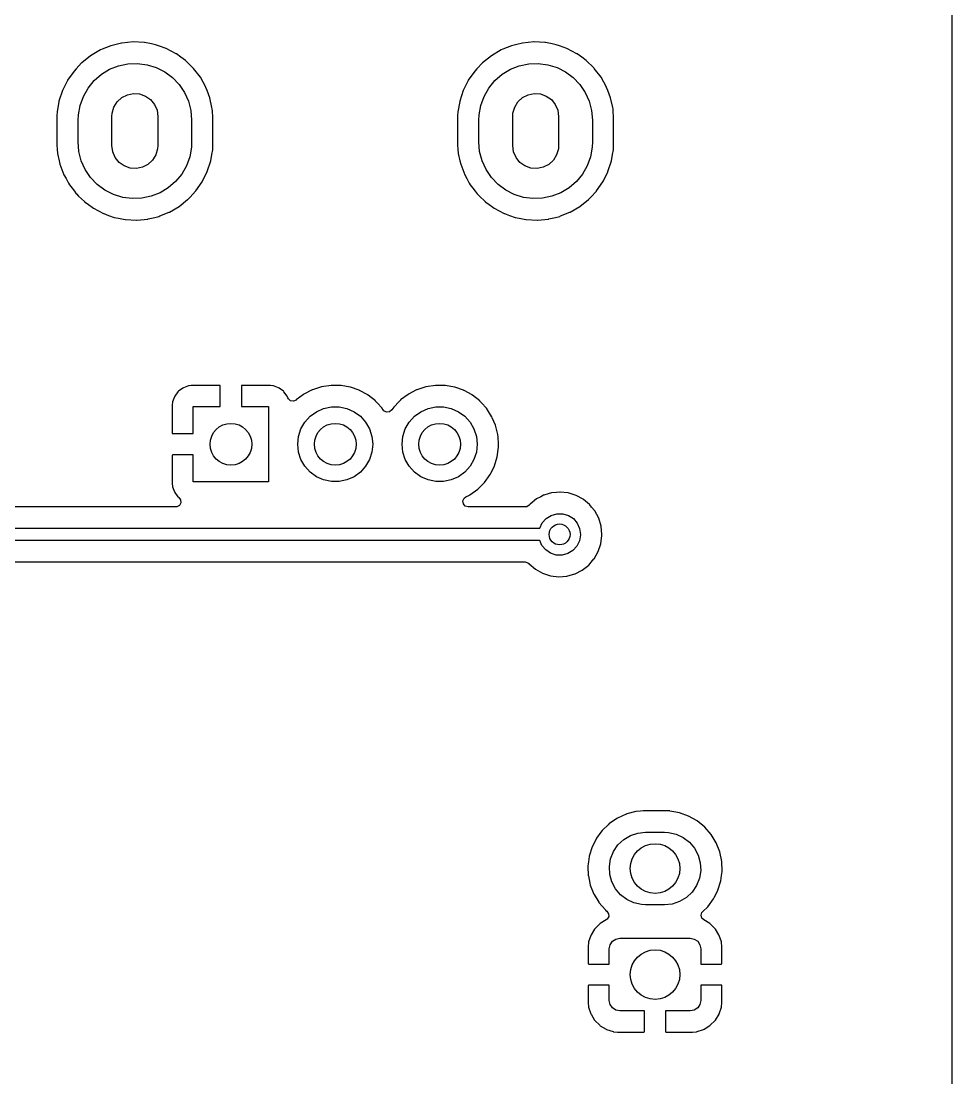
# Model space of a CAD drawing. Extents: x 41 to 172, y -227 to -42.
# Drawn here: x 149.28 to 171.58, y -148.52 to -123.22 of the extents above; entities that cross this region are included whole.
import ezdxf

# ---------------------------------------------------------------- set-up
doc = ezdxf.new("R2010")
doc.units = 0
doc.layers.add('BLACK', color=7, linetype='CONTINUOUS')

msp = doc.modelspace()

# ---------------------------------------------------------------- linework, layer by layer
at = {"layer": 'BLACK', "linetype": 'CONTINUOUS'}
for p, q in [((171.576, -42.5445), (171.576, -160.27)), ((151.962, -123.717), (151.693, -123.743)), ((151.967, -123.717), (151.962, -123.717)), ((152.229, -123.73), (151.967, -123.717)), ((151.967, -123.717), (151.967, -123.717)), ((152.233, -123.73), (152.229, -123.73)), ((152.229, -123.73), (152.229, -123.73)), ((152.238, -123.731), (152.233, -123.73)), ((152.401, -123.764), (152.238, -123.731)), ((152.238, -123.731), (152.238, -123.731)), ((161.562, -123.717), (161.293, -123.743)), ((161.567, -123.717), (161.562, -123.717)), ((161.829, -123.73), (161.567, -123.717)), ((161.567, -123.717), (161.567, -123.717)), ((161.833, -123.73), (161.829, -123.73)), ((161.829, -123.73), (161.829, -123.73)), ((161.838, -123.731), (161.833, -123.73)), ((162.001, -123.764), (161.838, -123.731)), ((161.838, -123.731), (161.838, -123.731)), ((151.178, -123.909), (150.944, -124.046)), ((151.218, -123.893), (151.178, -123.909)), ((151.425, -123.809), (151.218, -123.893)), ((151.429, -123.807), (151.425, -123.809)), ((151.425, -123.809), (151.425, -123.809)), ((151.558, -123.776), (151.429, -123.807)), ((151.688, -123.744), (151.558, -123.776)), ((151.693, -123.743), (151.688, -123.744)), ((151.688, -123.744), (151.688, -123.744)), ((152.499, -123.783), (152.401, -123.764)), ((152.573, -123.809), (152.499, -123.783)), ((152.751, -123.872), (152.573, -123.809)), ((152.755, -123.873), (152.751, -123.872)), ((152.751, -123.872), (152.751, -123.872)), ((152.995, -123.999), (152.755, -123.873)), ((160.778, -123.909), (160.544, -124.046)), ((160.818, -123.893), (160.778, -123.909)), ((161.025, -123.809), (160.818, -123.893)), ((161.029, -123.807), (161.025, -123.809)), ((161.025, -123.809), (161.025, -123.809)), ((161.158, -123.776), (161.029, -123.807)), ((161.288, -123.744), (161.158, -123.776)), ((161.293, -123.743), (161.288, -123.744)), ((161.288, -123.744), (161.288, -123.744)), ((162.099, -123.783), (162.001, -123.764)), ((162.173, -123.809), (162.099, -123.783)), ((162.351, -123.872), (162.173, -123.809)), ((162.355, -123.873), (162.351, -123.872)), ((162.351, -123.872), (162.351, -123.872)), ((162.595, -123.999), (162.355, -123.873)), ((150.729, -124.219), (150.596, -124.361)), ((150.732, -124.215), (150.729, -124.219)), ((150.944, -124.046), (150.732, -124.215)), ((151.614, -124.287), (151.839, -124.24)), ((151.839, -124.24), (152.069, -124.232)), ((152.069, -124.232), (152.297, -124.262)), ((152.999, -124.002), (152.995, -123.999)), ((153.109, -124.083), (152.999, -124.002)), ((153.214, -124.159), (153.109, -124.083)), ((153.218, -124.162), (153.214, -124.159)), ((153.396, -124.337), (153.218, -124.162)), ((160.329, -124.219), (160.196, -124.361)), ((160.332, -124.215), (160.329, -124.219)), ((160.544, -124.046), (160.332, -124.215)), ((161.214, -124.287), (161.439, -124.24)), ((161.439, -124.24), (161.669, -124.232)), ((161.669, -124.232), (161.897, -124.262)), ((162.599, -124.002), (162.595, -123.999)), ((162.709, -124.083), (162.599, -124.002)), ((162.814, -124.159), (162.709, -124.083)), ((162.818, -124.162), (162.814, -124.159)), ((162.996, -124.337), (162.818, -124.162)), ((150.547, -124.414), (150.392, -124.636)), ((150.596, -124.361), (150.547, -124.414)), ((151.03, -124.642), (151.204, -124.491)), ((151.204, -124.491), (151.4, -124.372)), ((151.4, -124.372), (151.614, -124.287)), ((152.297, -124.262), (152.517, -124.33)), ((152.517, -124.33), (152.722, -124.434)), ((152.722, -124.434), (152.906, -124.571)), ((153.408, -124.349), (153.396, -124.337)), ((153.573, -124.564), (153.408, -124.349)), ((160.147, -124.414), (159.992, -124.636)), ((160.196, -124.361), (160.147, -124.414)), ((160.63, -124.642), (160.804, -124.491)), ((160.804, -124.491), (161, -124.372)), ((161, -124.372), (161.214, -124.287)), ((161.897, -124.262), (162.117, -124.33)), ((162.117, -124.33), (162.322, -124.434)), ((162.322, -124.434), (162.506, -124.571)), ((163.008, -124.349), (162.996, -124.337)), ((163.173, -124.564), (163.008, -124.349)), ((150.39, -124.64), (150.279, -124.864)), ((150.392, -124.636), (150.39, -124.64)), ((150.39, -124.64), (150.39, -124.64)), ((150.884, -124.82), (151.03, -124.642)), ((152.906, -124.571), (153.065, -124.738)), ((153.065, -124.738), (153.193, -124.929)), ((153.704, -124.801), (153.573, -124.564)), ((159.99, -124.64), (159.879, -124.864)), ((159.992, -124.636), (159.99, -124.64)), ((159.99, -124.64), (159.99, -124.64)), ((160.484, -124.82), (160.63, -124.642)), ((162.506, -124.571), (162.665, -124.738)), ((162.665, -124.738), (162.793, -124.929)), ((163.304, -124.801), (163.173, -124.564)), ((150.272, -124.879), (150.187, -125.137)), ((150.279, -124.864), (150.272, -124.879)), ((150.77, -125.02), (150.884, -124.82)), ((151.691, -125.048), (151.824, -124.981)), ((151.824, -124.981), (151.97, -124.951)), ((151.97, -124.951), (152.119, -124.962)), ((152.119, -124.962), (152.26, -125.013)), ((153.193, -124.929), (153.288, -125.138)), ((153.706, -124.805), (153.704, -124.801)), ((153.736, -124.883), (153.706, -124.805)), ((153.706, -124.805), (153.706, -124.805)), ((153.8, -125.055), (153.736, -124.883)), ((159.872, -124.879), (159.787, -125.137)), ((159.879, -124.864), (159.872, -124.879)), ((160.37, -125.02), (160.484, -124.82)), ((161.291, -125.048), (161.424, -124.981)), ((161.424, -124.981), (161.57, -124.951)), ((161.57, -124.951), (161.719, -124.962)), ((161.719, -124.962), (161.86, -125.013)), ((162.793, -124.929), (162.888, -125.138)), ((163.306, -124.805), (163.304, -124.801)), ((163.336, -124.883), (163.306, -124.805)), ((163.306, -124.805), (163.306, -124.805)), ((163.4, -125.055), (163.336, -124.883)), ((150.186, -125.141), (150.143, -125.389)), ((150.187, -125.137), (150.186, -125.141)), ((150.186, -125.141), (150.186, -125.141)), ((150.651, -125.462), (150.692, -125.236)), ((150.692, -125.236), (150.77, -125.02)), ((151.503, -125.276), (151.581, -125.149)), ((151.581, -125.149), (151.691, -125.048)), ((152.26, -125.013), (152.382, -125.099)), ((152.382, -125.099), (152.475, -125.215)), ((152.475, -125.215), (152.535, -125.352)), ((153.288, -125.138), (153.346, -125.361)), ((153.801, -125.059), (153.8, -125.055)), ((153.852, -125.288), (153.801, -125.059)), ((153.801, -125.059), (153.801, -125.059)), ((159.786, -125.141), (159.743, -125.389)), ((159.787, -125.137), (159.786, -125.141)), ((159.786, -125.141), (159.786, -125.141)), ((160.251, -125.462), (160.292, -125.236)), ((160.292, -125.236), (160.37, -125.02)), ((161.103, -125.276), (161.181, -125.149)), ((161.181, -125.149), (161.291, -125.048)), ((161.86, -125.013), (161.982, -125.099)), ((161.982, -125.099), (162.075, -125.215)), ((162.075, -125.215), (162.135, -125.352)), ((162.888, -125.138), (162.946, -125.361)), ((163.401, -125.059), (163.4, -125.055)), ((163.452, -125.288), (163.401, -125.059)), ((163.401, -125.059), (163.401, -125.059)), ((150.137, -125.474), (150.136, -125.49)), ((150.136, -125.49), (150.136, -126.179)), ((150.141, -125.408), (150.137, -125.474)), ((150.143, -125.389), (150.141, -125.404)), ((150.141, -125.404), (150.141, -125.408)), ((150.645, -125.59), (150.651, -125.462)), ((151.455, -125.5), (151.461, -125.42)), ((151.455, -126.2), (151.455, -125.5)), ((151.461, -125.42), (151.503, -125.276)), ((152.535, -125.352), (152.555, -125.5)), ((152.555, -125.5), (152.555, -126.2)), ((153.346, -125.361), (153.365, -125.59)), ((153.859, -125.32), (153.852, -125.288)), ((153.863, -125.372), (153.859, -125.32)), ((153.873, -125.517), (153.863, -125.372)), ((159.741, -125.408), (159.737, -125.474)), ((159.737, -125.474), (159.737, -125.49)), ((159.737, -125.49), (159.737, -126.179)), ((159.743, -125.389), (159.741, -125.404)), ((159.741, -125.404), (159.741, -125.408)), ((160.245, -125.59), (160.251, -125.462)), ((161.055, -125.5), (161.061, -125.42)), ((161.055, -126.2), (161.055, -125.5)), ((161.061, -125.42), (161.103, -125.276)), ((162.135, -125.352), (162.155, -125.5)), ((162.155, -125.5), (162.155, -126.2)), ((162.946, -125.361), (162.965, -125.59)), ((163.459, -125.32), (163.452, -125.288)), ((163.463, -125.372), (163.459, -125.32)), ((163.473, -125.517), (163.463, -125.372)), ((150.645, -126.11), (150.645, -125.59)), ((153.365, -125.59), (153.365, -126.11)), ((153.874, -125.521), (153.873, -125.517)), ((153.874, -126.21), (153.874, -125.521)), ((160.245, -126.11), (160.245, -125.59)), ((162.965, -125.59), (162.965, -126.11)), ((163.474, -125.521), (163.473, -125.517)), ((163.474, -126.21), (163.474, -125.521)), ((150.136, -126.179), (150.137, -126.181)), ((150.137, -126.181), (150.137, -126.181)), ((150.137, -126.181), (150.145, -126.292)), ((150.664, -126.339), (150.645, -126.11)), ((151.475, -126.348), (151.455, -126.2)), ((152.555, -126.2), (152.549, -126.28)), ((153.359, -126.238), (153.318, -126.464)), ((153.365, -126.11), (153.359, -126.238)), ((153.869, -126.296), (153.874, -126.21)), ((159.737, -126.179), (159.737, -126.181)), ((159.737, -126.181), (159.745, -126.292)), ((159.737, -126.181), (159.737, -126.181)), ((160.264, -126.339), (160.245, -126.11)), ((161.075, -126.348), (161.055, -126.2)), ((162.155, -126.2), (162.149, -126.28)), ((162.959, -126.238), (162.918, -126.464)), ((162.965, -126.11), (162.959, -126.238)), ((163.469, -126.296), (163.474, -126.21)), ((150.145, -126.292), (150.151, -126.38)), ((150.151, -126.38), (150.152, -126.385)), ((150.152, -126.385), (150.152, -126.385)), ((150.152, -126.385), (150.192, -126.567)), ((150.722, -126.562), (150.664, -126.339)), ((151.535, -126.485), (151.475, -126.348)), ((151.628, -126.601), (151.535, -126.485)), ((152.507, -126.424), (152.429, -126.551)), ((152.549, -126.28), (152.507, -126.424)), ((153.318, -126.464), (153.24, -126.68)), ((153.823, -126.563), (153.85, -126.409)), ((153.85, -126.409), (153.869, -126.3)), ((153.869, -126.3), (153.869, -126.296)), ((153.869, -126.3), (153.869, -126.3)), ((159.745, -126.292), (159.751, -126.38)), ((159.751, -126.38), (159.752, -126.385)), ((159.752, -126.385), (159.752, -126.385)), ((159.752, -126.385), (159.792, -126.567)), ((160.322, -126.562), (160.264, -126.339)), ((161.135, -126.485), (161.075, -126.348)), ((161.228, -126.601), (161.135, -126.485)), ((162.107, -126.424), (162.029, -126.551)), ((162.149, -126.28), (162.107, -126.424)), ((162.918, -126.464), (162.84, -126.68)), ((163.423, -126.563), (163.45, -126.409)), ((163.45, -126.409), (163.469, -126.3)), ((163.469, -126.3), (163.469, -126.296)), ((163.469, -126.3), (163.469, -126.3)), ((150.192, -126.567), (150.21, -126.645)), ((150.21, -126.645), (150.306, -126.899)), ((150.817, -126.771), (150.722, -126.562)), ((150.945, -126.962), (150.817, -126.771)), ((151.75, -126.687), (151.628, -126.601)), ((151.891, -126.738), (151.75, -126.687)), ((152.04, -126.749), (151.891, -126.738)), ((152.186, -126.719), (152.04, -126.749)), ((152.319, -126.652), (152.186, -126.719)), ((152.429, -126.551), (152.319, -126.652)), ((153.24, -126.68), (153.126, -126.88)), ((153.738, -126.821), (153.823, -126.563)), ((159.792, -126.567), (159.81, -126.645)), ((159.81, -126.645), (159.906, -126.899)), ((160.417, -126.771), (160.322, -126.562)), ((160.545, -126.962), (160.417, -126.771)), ((161.35, -126.687), (161.228, -126.601)), ((161.491, -126.738), (161.35, -126.687)), ((161.64, -126.749), (161.491, -126.738)), ((161.786, -126.719), (161.64, -126.749)), ((161.919, -126.652), (161.786, -126.719)), ((162.029, -126.551), (161.919, -126.652)), ((162.84, -126.68), (162.726, -126.88)), ((163.338, -126.821), (163.423, -126.563)), ((150.306, -126.899), (150.355, -126.988)), ((150.355, -126.988), (150.415, -127.095)), ((151.104, -127.129), (150.945, -126.962)), ((153.126, -126.88), (152.98, -127.058)), ((153.627, -127.045), (153.736, -126.825)), ((153.736, -126.825), (153.738, -126.821)), ((153.736, -126.825), (153.736, -126.825)), ((159.906, -126.899), (159.955, -126.988)), ((159.955, -126.988), (160.015, -127.095)), ((160.704, -127.129), (160.545, -126.962)), ((162.726, -126.88), (162.58, -127.058)), ((163.227, -127.045), (163.336, -126.825)), ((163.336, -126.825), (163.338, -126.821)), ((163.336, -126.825), (163.336, -126.825)), ((150.415, -127.095), (150.437, -127.136)), ((150.437, -127.136), (150.503, -127.222)), ((150.503, -127.222), (150.558, -127.294)), ((151.288, -127.266), (151.104, -127.129)), ((151.493, -127.37), (151.288, -127.266)), ((152.806, -127.209), (152.61, -127.328)), ((152.98, -127.058), (152.806, -127.209)), ((153.463, -127.286), (153.618, -127.064)), ((153.618, -127.064), (153.627, -127.045)), ((160.015, -127.095), (160.037, -127.136)), ((160.037, -127.136), (160.103, -127.222)), ((160.103, -127.222), (160.158, -127.294)), ((160.888, -127.266), (160.704, -127.129)), ((161.093, -127.37), (160.888, -127.266)), ((162.406, -127.209), (162.21, -127.328)), ((162.58, -127.058), (162.406, -127.209)), ((163.063, -127.286), (163.218, -127.064)), ((163.218, -127.064), (163.227, -127.045)), ((150.558, -127.294), (150.602, -127.351)), ((150.602, -127.351), (150.605, -127.355)), ((150.605, -127.355), (150.605, -127.355)), ((150.605, -127.355), (150.658, -127.407)), ((150.658, -127.407), (150.796, -127.541)), ((151.713, -127.438), (151.493, -127.37)), ((151.941, -127.468), (151.713, -127.438)), ((152.171, -127.46), (151.941, -127.468)), ((152.396, -127.413), (152.171, -127.46)), ((152.61, -127.328), (152.396, -127.413)), ((153.066, -127.654), (153.268, -127.492)), ((153.268, -127.492), (153.274, -127.487)), ((153.274, -127.487), (153.278, -127.485)), ((153.274, -127.487), (153.274, -127.487)), ((153.278, -127.485), (153.327, -127.432)), ((153.327, -127.432), (153.46, -127.29)), ((153.46, -127.29), (153.463, -127.286)), ((153.46, -127.29), (153.46, -127.29)), ((160.158, -127.294), (160.202, -127.351)), ((160.202, -127.351), (160.205, -127.355)), ((160.205, -127.355), (160.205, -127.355)), ((160.205, -127.355), (160.258, -127.407)), ((160.258, -127.407), (160.396, -127.541)), ((161.313, -127.438), (161.093, -127.37)), ((161.541, -127.468), (161.313, -127.438)), ((161.771, -127.46), (161.541, -127.468)), ((161.996, -127.413), (161.771, -127.46)), ((162.21, -127.328), (161.996, -127.413)), ((162.666, -127.654), (162.868, -127.492)), ((162.868, -127.492), (162.874, -127.487)), ((162.874, -127.487), (162.878, -127.485)), ((162.874, -127.487), (162.874, -127.487)), ((162.878, -127.485), (162.927, -127.432)), ((162.927, -127.432), (163.06, -127.29)), ((163.06, -127.29), (163.063, -127.286)), ((163.06, -127.29), (163.06, -127.29)), ((150.796, -127.541), (150.799, -127.544)), ((150.799, -127.544), (150.799, -127.544)), ((150.799, -127.544), (150.86, -127.588)), ((150.86, -127.588), (151.015, -127.701)), ((151.015, -127.701), (151.255, -127.827)), ((152.832, -127.791), (153.066, -127.654)), ((160.396, -127.541), (160.399, -127.544)), ((160.399, -127.544), (160.399, -127.544)), ((160.399, -127.544), (160.46, -127.588)), ((160.46, -127.588), (160.615, -127.701)), ((160.615, -127.701), (160.855, -127.827)), ((162.432, -127.791), (162.666, -127.654)), ((151.255, -127.827), (151.259, -127.828)), ((151.259, -127.828), (151.259, -127.828)), ((151.259, -127.828), (151.375, -127.869)), ((151.375, -127.869), (151.511, -127.917)), ((151.511, -127.917), (151.609, -127.936)), ((151.609, -127.936), (151.772, -127.969)), ((151.772, -127.969), (151.772, -127.969)), ((151.772, -127.969), (151.777, -127.97)), ((151.777, -127.97), (151.781, -127.97)), ((151.781, -127.97), (151.781, -127.97)), ((151.781, -127.97), (152.043, -127.983)), ((152.043, -127.983), (152.043, -127.983)), ((152.043, -127.983), (152.048, -127.983)), ((152.048, -127.983), (152.317, -127.957)), ((152.317, -127.957), (152.322, -127.956)), ((152.322, -127.956), (152.482, -127.917)), ((152.322, -127.956), (152.322, -127.956)), ((152.482, -127.917), (152.581, -127.893)), ((152.581, -127.893), (152.603, -127.884)), ((152.603, -127.884), (152.828, -127.793)), ((152.828, -127.793), (152.832, -127.791)), ((152.828, -127.793), (152.828, -127.793)), ((160.855, -127.827), (160.859, -127.828)), ((160.859, -127.828), (160.859, -127.828)), ((160.859, -127.828), (160.975, -127.869)), ((160.975, -127.869), (161.111, -127.917)), ((161.111, -127.917), (161.209, -127.936)), ((161.209, -127.936), (161.372, -127.969)), ((161.372, -127.969), (161.372, -127.969)), ((161.372, -127.969), (161.377, -127.97)), ((161.377, -127.97), (161.381, -127.97)), ((161.381, -127.97), (161.381, -127.97)), ((161.381, -127.97), (161.643, -127.983)), ((161.643, -127.983), (161.643, -127.983)), ((161.643, -127.983), (161.648, -127.983)), ((161.648, -127.983), (161.917, -127.957)), ((161.917, -127.957), (161.922, -127.956)), ((161.922, -127.956), (162.082, -127.917)), ((161.922, -127.956), (161.922, -127.956)), ((162.082, -127.917), (162.181, -127.893)), ((162.181, -127.893), (162.203, -127.884)), ((162.203, -127.884), (162.428, -127.793)), ((162.428, -127.793), (162.432, -127.791)), ((162.428, -127.793), (162.428, -127.793)), ((153.049, -132.082), (153.037, -132.094)), ((153.151, -132.005), (153.049, -132.082)), ((153.167, -131.997), (153.151, -132.005)), ((153.287, -131.952), (153.167, -131.997)), ((153.303, -131.948), (153.287, -131.952)), ((153.354, -131.942), (153.303, -131.948)), ((153.36, -131.942), (153.354, -131.942)), ((154.037, -131.942), (153.36, -131.942)), ((154.045, -131.944), (154.037, -131.942)), ((154.047, -131.945), (154.045, -131.944)), ((154.051, -131.96), (154.047, -131.945)), ((154.051, -132.45), (154.051, -131.96)), ((154.561, -131.948), (154.559, -131.956)), ((154.559, -131.956), (154.559, -132.45)), ((154.562, -131.946), (154.561, -131.948)), ((154.577, -131.942), (154.562, -131.946)), ((155.25, -131.942), (154.577, -131.942)), ((155.256, -131.942), (155.25, -131.942)), ((155.307, -131.948), (155.256, -131.942)), ((155.323, -131.952), (155.307, -131.948)), ((155.443, -131.997), (155.323, -131.952)), ((155.459, -132.005), (155.443, -131.997)), ((155.561, -132.082), (155.459, -132.005)), ((155.573, -132.094), (155.561, -132.082)), ((156.253, -132.049), (156.056, -132.152)), ((156.257, -132.047), (156.253, -132.049)), ((156.253, -132.049), (156.253, -132.049)), ((156.477, -131.975), (156.257, -132.047)), ((156.706, -131.94), (156.477, -131.975)), ((156.712, -131.94), (156.706, -131.94)), ((156.861, -131.942), (156.712, -131.94)), ((156.712, -131.94), (156.712, -131.94)), ((156.938, -131.943), (156.861, -131.942)), ((156.943, -131.944), (156.938, -131.943)), ((157.161, -131.983), (156.943, -131.944)), ((156.943, -131.944), (156.943, -131.944)), ((157.166, -131.984), (157.161, -131.983)), ((157.161, -131.983), (157.161, -131.983)), ((157.171, -131.985), (157.166, -131.984)), ((157.379, -132.059), (157.171, -131.985)), ((157.171, -131.985), (157.171, -131.985)), ((157.384, -132.061), (157.379, -132.059)), ((157.379, -132.059), (157.379, -132.059)), ((157.389, -132.063), (157.384, -132.061)), ((157.583, -132.17), (157.389, -132.063)), ((157.389, -132.063), (157.389, -132.063)), ((158.753, -132.049), (158.556, -132.152)), ((158.757, -132.047), (158.753, -132.049)), ((158.753, -132.049), (158.753, -132.049)), ((158.977, -131.975), (158.757, -132.047)), ((159.206, -131.94), (158.977, -131.975)), ((159.212, -131.94), (159.206, -131.94)), ((159.361, -131.942), (159.212, -131.94)), ((159.212, -131.94), (159.212, -131.94)), ((159.438, -131.943), (159.361, -131.942)), ((159.443, -131.944), (159.438, -131.943)), ((159.661, -131.983), (159.443, -131.944)), ((159.443, -131.944), (159.443, -131.944)), ((159.666, -131.984), (159.661, -131.983)), ((159.661, -131.983), (159.661, -131.983)), ((159.671, -131.985), (159.666, -131.984)), ((159.879, -132.059), (159.671, -131.985)), ((159.671, -131.985), (159.671, -131.985)), ((159.884, -132.061), (159.879, -132.059)), ((159.879, -132.059), (159.879, -132.059)), ((159.889, -132.063), (159.884, -132.061)), ((160.083, -132.17), (159.889, -132.063)), ((159.889, -132.063), (159.889, -132.063)), ((152.907, -132.332), (152.903, -132.348)), ((152.952, -132.212), (152.907, -132.332)), ((152.96, -132.196), (152.952, -132.212)), ((153.037, -132.094), (152.96, -132.196)), ((155.65, -132.196), (155.573, -132.094)), ((155.658, -132.212), (155.65, -132.196)), ((155.669, -132.24), (155.658, -132.212)), ((155.682, -132.265), (155.669, -132.24)), ((155.736, -132.311), (155.682, -132.265)), ((155.806, -132.32), (155.736, -132.311)), ((155.866, -132.292), (155.806, -132.32)), ((155.867, -132.293), (155.866, -132.292)), ((155.871, -132.29), (155.867, -132.293)), ((156.048, -132.157), (155.871, -132.29)), ((156.052, -132.154), (156.048, -132.157)), ((156.048, -132.157), (156.048, -132.157)), ((156.056, -132.152), (156.052, -132.154)), ((157.587, -132.173), (157.583, -132.17)), ((157.583, -132.17), (157.583, -132.17)), ((157.591, -132.176), (157.587, -132.173)), ((157.765, -132.313), (157.591, -132.176)), ((157.591, -132.176), (157.591, -132.176)), ((157.769, -132.316), (157.765, -132.313)), ((157.765, -132.313), (157.765, -132.313)), ((157.825, -132.378), (157.769, -132.316)), ((158.329, -132.332), (158.214, -132.453)), ((158.367, -132.293), (158.329, -132.332)), ((158.371, -132.29), (158.367, -132.293)), ((158.548, -132.157), (158.371, -132.29)), ((158.552, -132.154), (158.548, -132.157)), ((158.548, -132.157), (158.548, -132.157)), ((158.556, -132.152), (158.552, -132.154)), ((160.087, -132.173), (160.083, -132.17)), ((160.083, -132.17), (160.083, -132.17)), ((160.091, -132.176), (160.087, -132.173)), ((160.265, -132.313), (160.091, -132.176)), ((160.091, -132.176), (160.091, -132.176)), ((160.269, -132.316), (160.265, -132.313)), ((160.265, -132.313), (160.265, -132.313)), ((160.325, -132.378), (160.269, -132.316)), ((152.903, -132.348), (152.897, -132.399)), ((152.897, -132.399), (152.897, -132.405)), ((152.897, -132.405), (152.897, -133.078)), ((153.405, -133.096), (153.405, -132.45)), ((153.405, -132.45), (154.051, -132.45)), ((154.559, -132.45), (155.205, -132.45)), ((155.205, -132.45), (155.205, -134.25)), ((156.203, -132.681), (156.355, -132.571)), ((156.355, -132.571), (156.527, -132.494)), ((156.527, -132.494), (156.711, -132.455)), ((156.711, -132.455), (156.899, -132.455)), ((156.899, -132.455), (157.083, -132.494)), ((157.083, -132.494), (157.255, -132.571)), ((157.255, -132.571), (157.407, -132.681)), ((157.912, -132.474), (157.825, -132.378)), ((157.925, -132.488), (157.912, -132.474)), ((157.928, -132.492), (157.925, -132.488)), ((157.95, -132.527), (157.928, -132.492)), ((157.928, -132.492), (157.928, -132.492)), ((157.971, -132.551), (157.95, -132.527)), ((158.034, -132.582), (157.971, -132.551)), ((158.105, -132.574), (158.034, -132.582)), ((158.16, -132.529), (158.105, -132.574)), ((158.207, -132.461), (158.16, -132.529)), ((158.214, -132.453), (158.207, -132.461)), ((158.703, -132.681), (158.855, -132.571)), ((158.855, -132.571), (159.027, -132.494)), ((159.027, -132.494), (159.211, -132.455)), ((159.211, -132.455), (159.399, -132.455)), ((159.399, -132.455), (159.583, -132.494)), ((159.583, -132.494), (159.755, -132.571)), ((159.755, -132.571), (159.907, -132.681)), ((160.412, -132.474), (160.325, -132.378)), ((160.425, -132.488), (160.412, -132.474)), ((160.551, -132.682), (160.425, -132.488)), ((155.983, -132.984), (156.077, -132.821)), ((156.077, -132.821), (156.203, -132.681)), ((157.407, -132.681), (157.533, -132.821)), ((157.533, -132.821), (157.627, -132.984)), ((158.483, -132.984), (158.577, -132.821)), ((158.577, -132.821), (158.703, -132.681)), ((159.907, -132.681), (160.033, -132.821)), ((160.033, -132.821), (160.127, -132.984)), ((160.553, -132.687), (160.551, -132.682)), ((160.565, -132.716), (160.553, -132.687)), ((160.553, -132.687), (160.553, -132.687)), ((160.643, -132.895), (160.565, -132.716)), ((152.897, -133.078), (152.901, -133.093)), ((152.901, -133.093), (152.903, -133.094)), ((152.903, -133.094), (152.911, -133.096)), ((152.911, -133.096), (153.405, -133.096)), ((155.925, -133.163), (155.983, -132.984)), ((157.627, -132.984), (157.685, -133.163)), ((158.425, -133.163), (158.483, -132.984)), ((160.127, -132.984), (160.185, -133.163)), ((160.699, -133.119), (160.643, -132.895)), ((155.905, -133.35), (155.925, -133.163)), ((155.925, -133.537), (155.905, -133.35)), ((157.685, -133.163), (157.705, -133.35)), ((157.705, -133.35), (157.685, -133.537)), ((158.405, -133.35), (158.425, -133.163)), ((158.425, -133.537), (158.405, -133.35)), ((160.185, -133.163), (160.205, -133.35)), ((160.205, -133.35), (160.185, -133.537)), ((160.7, -133.124), (160.699, -133.119)), ((160.704, -133.175), (160.7, -133.124)), ((160.7, -133.124), (160.7, -133.124)), ((160.718, -133.35), (160.704, -133.175)), ((160.717, -133.419), (160.718, -133.35)), ((152.915, -133.604), (152.9, -133.608)), ((153.405, -133.604), (152.915, -133.604)), ((153.405, -134.25), (153.405, -133.604)), ((155.983, -133.716), (155.925, -133.537)), ((157.685, -133.537), (157.627, -133.716)), ((158.483, -133.716), (158.425, -133.537)), ((160.185, -133.537), (160.127, -133.716)), ((160.686, -133.649), (160.717, -133.419)), ((152.899, -133.61), (152.897, -133.618)), ((152.897, -133.618), (152.897, -134.295)), ((152.9, -133.608), (152.899, -133.61)), ((156.077, -133.879), (155.983, -133.716)), ((157.627, -133.716), (157.533, -133.879)), ((158.577, -133.879), (158.483, -133.716)), ((160.127, -133.716), (160.033, -133.879)), ((160.619, -133.87), (160.686, -133.649)), ((156.203, -134.019), (156.077, -133.879)), ((156.355, -134.129), (156.203, -134.019)), ((157.407, -134.019), (157.255, -134.129)), ((157.533, -133.879), (157.407, -134.019)), ((158.703, -134.019), (158.577, -133.879)), ((158.855, -134.129), (158.703, -134.019)), ((159.907, -134.019), (159.755, -134.129)), ((160.033, -133.879), (159.907, -134.019)), ((160.381, -134.266), (160.516, -134.078)), ((160.516, -134.078), (160.534, -134.042)), ((160.534, -134.042), (160.617, -133.875)), ((160.617, -133.875), (160.619, -133.87)), ((160.617, -133.875), (160.617, -133.875)), ((152.897, -134.295), (152.897, -134.301)), ((152.897, -134.301), (152.903, -134.352)), ((152.903, -134.352), (152.907, -134.368)), ((155.205, -134.25), (153.405, -134.25)), ((156.527, -134.206), (156.355, -134.129)), ((156.711, -134.245), (156.527, -134.206)), ((156.899, -134.245), (156.711, -134.245)), ((157.083, -134.206), (156.899, -134.245)), ((157.255, -134.129), (157.083, -134.206)), ((159.027, -134.206), (158.855, -134.129)), ((159.211, -134.245), (159.027, -134.206)), ((159.399, -134.245), (159.211, -134.245)), ((159.583, -134.206), (159.399, -134.245)), ((159.755, -134.129), (159.583, -134.206)), ((160.217, -134.429), (160.381, -134.266)), ((152.907, -134.368), (152.952, -134.488)), ((152.952, -134.488), (152.96, -134.504)), ((152.96, -134.504), (153.037, -134.606)), ((153.037, -134.606), (153.049, -134.618)), ((159.892, -134.642), (159.932, -134.611)), ((159.932, -134.611), (160.024, -134.566)), ((160.024, -134.566), (160.029, -134.564)), ((160.024, -134.566), (160.024, -134.566)), ((160.029, -134.564), (160.217, -134.429)), ((161.73, -134.606), (161.624, -134.661)), ((161.794, -134.572), (161.73, -134.606)), ((161.799, -134.569), (161.794, -134.572)), ((161.794, -134.572), (161.794, -134.572)), ((161.906, -134.538), (161.799, -134.569)), ((161.983, -134.515), (161.906, -134.538)), ((161.989, -134.514), (161.983, -134.515)), ((161.983, -134.515), (161.983, -134.515)), ((161.995, -134.513), (161.989, -134.514)), ((162.104, -134.503), (161.995, -134.513)), ((161.995, -134.513), (161.995, -134.513)), ((162.186, -134.496), (162.104, -134.503)), ((162.192, -134.496), (162.186, -134.496)), ((162.377, -134.516), (162.192, -134.496)), ((162.192, -134.496), (162.192, -134.496)), ((162.383, -134.516), (162.377, -134.516)), ((162.377, -134.516), (162.377, -134.516)), ((162.572, -134.575), (162.383, -134.516)), ((162.746, -134.669), (162.572, -134.575)), ((152.981, -134.85), (120.744, -134.85)), ((153.008, -134.848), (152.981, -134.85)), ((153.07, -134.814), (153.008, -134.848)), ((153.049, -134.618), (153.056, -134.624)), ((153.056, -134.624), (153.099, -134.681)), ((153.104, -134.751), (153.07, -134.814)), ((153.099, -134.681), (153.104, -134.751)), ((159.863, -134.707), (159.892, -134.642)), ((159.873, -134.777), (159.863, -134.707)), ((159.919, -134.83), (159.873, -134.777)), ((159.987, -134.85), (159.919, -134.83)), ((161.356, -134.85), (159.987, -134.85)), ((161.394, -134.845), (161.356, -134.85)), ((161.453, -134.805), (161.394, -134.845)), ((161.466, -134.79), (161.453, -134.805)), ((161.47, -134.785), (161.466, -134.79)), ((161.624, -134.661), (161.47, -134.785)), ((162.75, -134.673), (162.746, -134.669)), ((162.893, -134.791), (162.75, -134.673)), ((162.75, -134.673), (162.75, -134.673)), ((162.898, -134.795), (162.893, -134.791)), ((162.902, -134.8), (162.898, -134.795)), ((162.946, -134.853), (162.902, -134.8)), ((162.902, -134.8), (162.902, -134.8)), ((163.023, -134.948), (162.946, -134.853)), ((161.855, -135.128), (161.975, -135.053)), ((161.975, -135.053), (162.111, -135.014)), ((162.111, -135.014), (162.253, -135.014)), ((162.253, -135.014), (162.389, -135.055)), ((162.389, -135.055), (162.508, -135.132)), ((163.116, -135.123), (163.023, -134.948)), ((120.661, -135.359), (161.703, -135.359)), ((161.703, -135.359), (161.761, -135.234)), ((161.761, -135.234), (161.855, -135.128)), ((162.508, -135.132), (162.6, -135.24)), ((162.6, -135.24), (162.659, -135.369)), ((162.659, -135.369), (162.679, -135.509)), ((163.173, -135.312), (163.116, -135.123)), ((163.192, -135.509), (163.173, -135.312)), ((162.679, -135.521), (162.655, -135.661)), ((162.679, -135.509), (162.679, -135.521)), ((163.167, -135.734), (163.192, -135.537)), ((163.192, -135.537), (163.192, -135.509)), ((161.704, -135.659), (120.724, -135.659)), ((161.755, -135.773), (161.704, -135.659)), ((161.846, -135.882), (161.755, -135.773)), ((161.964, -135.96), (161.846, -135.882)), ((162.594, -135.789), (162.498, -135.894)), ((162.655, -135.661), (162.594, -135.789)), ((163.105, -135.921), (163.167, -135.734)), ((162.099, -136.003), (161.964, -135.96)), ((162.241, -136.005), (162.099, -136.003)), ((162.378, -135.968), (162.241, -136.005)), ((162.498, -135.894), (162.378, -135.968)), ((162.878, -136.243), (162.971, -136.134)), ((162.971, -136.134), (163.003, -136.098)), ((163.003, -136.098), (163.007, -136.093)), ((163.003, -136.098), (163.003, -136.098)), ((163.007, -136.093), (163.105, -135.921)), ((120.986, -136.167), (161.353, -136.167)), ((161.353, -136.167), (161.422, -136.188)), ((161.422, -136.188), (161.444, -136.206)), ((161.444, -136.206), (161.446, -136.208)), ((161.446, -136.208), (161.45, -136.213)), ((161.45, -136.213), (161.601, -136.341)), ((161.601, -136.341), (161.773, -136.438)), ((162.551, -136.451), (162.716, -136.367)), ((162.716, -136.367), (162.722, -136.365)), ((162.716, -136.367), (162.716, -136.367)), ((162.722, -136.365), (162.878, -136.243)), ((161.773, -136.438), (161.961, -136.499)), ((161.961, -136.499), (162.158, -136.522)), ((162.158, -136.522), (162.164, -136.522)), ((162.164, -136.522), (162.349, -136.507)), ((162.164, -136.522), (162.164, -136.522)), ((162.349, -136.507), (162.349, -136.507)), ((162.349, -136.507), (162.355, -136.507)), ((162.355, -136.507), (162.545, -136.454)), ((162.545, -136.454), (162.551, -136.451)), ((162.551, -136.451), (162.551, -136.451)), ((163.776, -142.207), (163.666, -142.257)), ((163.78, -142.205), (163.776, -142.207)), ((163.776, -142.207), (163.776, -142.207)), ((163.786, -142.204), (163.78, -142.205)), ((164.002, -142.148), (163.786, -142.204)), ((163.786, -142.204), (163.786, -142.204)), ((164.007, -142.146), (164.002, -142.148)), ((164.002, -142.148), (164.002, -142.148)), ((164.012, -142.146), (164.007, -142.146)), ((164.113, -142.137), (164.012, -142.146)), ((164.012, -142.146), (164.012, -142.146)), ((164.181, -142.131), (164.113, -142.137)), ((164.796, -142.131), (164.181, -142.131)), ((164.797, -142.132), (164.796, -142.131)), ((164.816, -142.132), (164.797, -142.132)), ((164.797, -142.132), (164.797, -142.132)), ((164.82, -142.133), (164.816, -142.132)), ((164.816, -142.132), (164.816, -142.132)), ((164.964, -142.159), (164.82, -142.133)), ((165.045, -142.173), (164.964, -142.159)), ((165.05, -142.174), (165.045, -142.173)), ((165.045, -142.173), (165.045, -142.173)), ((165.27, -142.254), (165.05, -142.174)), ((163.369, -142.435), (163.339, -142.465)), ((163.373, -142.432), (163.369, -142.435)), ((163.369, -142.435), (163.369, -142.435)), ((163.552, -142.311), (163.373, -142.432)), ((163.563, -142.304), (163.552, -142.311)), ((163.567, -142.301), (163.563, -142.304)), ((163.563, -142.304), (163.563, -142.304)), ((163.666, -142.257), (163.567, -142.301)), ((165.474, -142.37), (165.27, -142.254)), ((165.655, -142.518), (165.474, -142.37)), ((163.17, -142.639), (163.064, -142.781)), ((163.201, -142.598), (163.17, -142.639)), ((163.204, -142.593), (163.201, -142.598)), ((163.339, -142.465), (163.204, -142.593)), ((163.875, -142.72), (164.053, -142.66)), ((164.053, -142.66), (164.24, -142.64)), ((164.24, -142.64), (164.69, -142.64)), ((164.69, -142.64), (164.787, -142.645)), ((164.787, -142.645), (164.97, -142.686)), ((164.97, -142.686), (165.141, -142.766)), ((165.808, -142.695), (165.655, -142.518)), ((165.929, -142.895), (165.808, -142.695)), ((163.004, -142.9), (162.958, -142.989)), ((163.062, -142.786), (163.004, -142.9)), ((163.064, -142.781), (163.062, -142.786)), ((163.062, -142.786), (163.062, -142.786)), ((163.472, -143.102), (163.577, -142.946)), ((163.577, -142.946), (163.714, -142.817)), ((163.714, -142.817), (163.875, -142.72)), ((165.141, -142.766), (165.29, -142.88)), ((165.29, -142.88), (165.411, -143.024)), ((166.015, -143.112), (165.929, -142.895)), ((162.888, -143.218), (162.871, -143.347)), ((162.889, -143.213), (162.888, -143.218)), ((162.888, -143.218), (162.888, -143.218)), ((162.958, -142.989), (162.889, -143.213)), ((163.402, -143.276), (163.472, -143.102)), ((165.411, -143.024), (165.499, -143.19)), ((165.499, -143.19), (165.549, -143.371)), ((166.063, -143.341), (166.015, -143.112)), ((162.871, -143.347), (162.858, -143.445)), ((162.858, -143.445), (162.858, -143.45)), ((162.858, -143.45), (162.859, -143.465)), ((162.858, -143.45), (162.858, -143.45)), ((162.859, -143.465), (162.867, -143.679)), ((163.371, -143.461), (163.402, -143.276)), ((163.381, -143.649), (163.371, -143.461)), ((165.549, -143.371), (165.559, -143.559)), ((166.072, -143.575), (166.063, -143.341)), ((162.867, -143.679), (162.868, -143.684)), ((162.868, -143.684), (162.904, -143.858)), ((163.431, -143.83), (163.381, -143.649)), ((165.559, -143.559), (165.528, -143.744)), ((166.041, -143.807), (166.058, -143.679)), ((166.058, -143.679), (166.071, -143.58)), ((166.071, -143.58), (166.072, -143.575)), ((166.071, -143.58), (166.071, -143.58)), ((162.904, -143.858), (162.915, -143.908)), ((162.915, -143.908), (163.001, -144.125)), ((163.519, -143.996), (163.431, -143.83)), ((165.458, -143.918), (165.353, -144.074)), ((165.528, -143.744), (165.458, -143.918)), ((165.972, -144.03), (166.041, -143.807)), ((163.001, -144.125), (163.004, -144.13)), ((163.004, -144.13), (163.117, -144.316)), ((163.64, -144.14), (163.519, -143.996)), ((163.789, -144.254), (163.64, -144.14)), ((165.216, -144.203), (165.055, -144.3)), ((165.353, -144.074), (165.216, -144.203)), ((165.866, -144.239), (165.885, -144.201)), ((165.885, -144.201), (165.969, -144.035)), ((165.969, -144.035), (165.972, -144.03)), ((165.969, -144.035), (165.969, -144.035)), ((163.117, -144.316), (163.122, -144.325)), ((163.122, -144.325), (163.275, -144.502)), ((163.96, -144.334), (163.789, -144.254)), ((164.143, -144.375), (163.96, -144.334)), ((164.24, -144.38), (164.143, -144.375)), ((164.69, -144.38), (164.24, -144.38)), ((164.877, -144.36), (164.69, -144.38)), ((165.055, -144.3), (164.877, -144.36)), ((165.609, -144.539), (165.726, -144.427)), ((165.726, -144.427), (165.866, -144.239)), ((163.275, -144.502), (163.28, -144.505)), ((163.28, -144.505), (163.313, -144.533)), ((163.318, -144.723), (163.296, -144.738)), ((163.296, -144.738), (163.296, -144.739)), ((163.313, -144.533), (163.353, -144.591)), ((163.355, -144.662), (163.318, -144.723)), ((163.353, -144.591), (163.355, -144.662)), ((165.57, -144.629), (165.59, -144.561)), ((165.589, -144.697), (165.57, -144.629)), ((165.634, -144.736), (165.589, -144.697)), ((165.59, -144.561), (165.609, -144.539)), ((165.633, -144.738), (165.634, -144.736)), ((165.777, -144.827), (165.633, -144.738)), ((163.017, -144.963), (162.932, -145.101)), ((163.026, -144.952), (163.017, -144.963)), ((163.141, -144.837), (163.026, -144.952)), ((163.152, -144.828), (163.141, -144.837)), ((163.296, -144.739), (163.152, -144.828)), ((165.788, -144.836), (165.777, -144.827)), ((165.903, -144.951), (165.788, -144.836)), ((165.912, -144.962), (165.903, -144.951)), ((165.997, -145.1), (165.912, -144.962)), ((162.926, -145.114), (162.875, -145.269)), ((162.932, -145.101), (162.926, -145.114)), ((163.443, -145.253), (163.524, -145.199)), ((163.524, -145.199), (163.62, -145.18)), ((163.62, -145.18), (165.31, -145.18)), ((165.31, -145.18), (165.406, -145.199)), ((165.406, -145.199), (165.487, -145.253)), ((166.003, -145.113), (165.997, -145.1)), ((166.055, -145.267), (166.003, -145.113)), ((162.872, -145.282), (162.862, -145.376)), ((162.862, -145.376), (162.862, -145.383)), ((162.862, -145.383), (162.862, -145.778)), ((162.875, -145.269), (162.872, -145.282)), ((163.37, -145.43), (163.389, -145.334)), ((163.37, -145.796), (163.37, -145.43)), ((163.389, -145.334), (163.443, -145.253)), ((165.487, -145.253), (165.541, -145.334)), ((165.541, -145.334), (165.56, -145.43)), ((165.56, -145.43), (165.56, -145.796)), ((166.058, -145.281), (166.055, -145.267)), ((166.068, -145.376), (166.058, -145.281)), ((166.068, -145.383), (166.068, -145.376)), ((166.068, -145.782), (166.068, -145.383)), ((162.862, -145.778), (162.866, -145.793)), ((162.866, -145.793), (162.868, -145.794)), ((162.868, -145.794), (162.876, -145.796)), ((162.876, -145.796), (163.37, -145.796)), ((165.56, -145.796), (166.05, -145.796)), ((166.05, -145.796), (166.065, -145.792)), ((166.065, -145.792), (166.066, -145.79)), ((166.066, -145.79), (166.068, -145.782)), ((162.864, -146.31), (162.862, -146.318)), ((162.862, -146.318), (162.862, -146.717)), ((162.865, -146.308), (162.864, -146.31)), ((162.88, -146.304), (162.865, -146.308)), ((163.37, -146.304), (162.88, -146.304)), ((163.37, -146.67), (163.37, -146.304)), ((166.054, -146.304), (165.56, -146.304)), ((165.56, -146.304), (165.56, -146.67)), ((166.062, -146.306), (166.054, -146.304)), ((166.064, -146.307), (166.062, -146.306)), ((166.068, -146.322), (166.064, -146.307)), ((166.068, -146.717), (166.068, -146.322)), ((162.862, -146.717), (162.862, -146.724)), ((162.862, -146.724), (162.872, -146.819)), ((163.389, -146.766), (163.37, -146.67)), ((165.56, -146.67), (165.541, -146.766)), ((166.058, -146.818), (166.068, -146.724)), ((166.068, -146.724), (166.068, -146.717)), ((162.872, -146.819), (162.875, -146.833)), ((162.875, -146.833), (162.927, -146.987)), ((162.927, -146.987), (162.933, -147)), ((162.933, -147), (163.018, -147.138)), ((163.443, -146.847), (163.389, -146.766)), ((163.524, -146.901), (163.443, -146.847)), ((163.62, -146.92), (163.524, -146.901)), ((164.211, -146.92), (163.62, -146.92)), ((164.211, -147.414), (164.211, -146.92)), ((165.31, -146.92), (164.719, -146.92)), ((164.719, -146.92), (164.719, -147.41)), ((165.406, -146.901), (165.31, -146.92)), ((165.487, -146.847), (165.406, -146.901)), ((165.541, -146.766), (165.487, -146.847)), ((165.913, -147.137), (165.998, -146.999)), ((165.998, -146.999), (166.004, -146.986)), ((166.004, -146.986), (166.055, -146.831)), ((166.055, -146.831), (166.058, -146.818)), ((163.018, -147.138), (163.027, -147.149)), ((163.027, -147.149), (163.142, -147.264)), ((163.142, -147.264), (163.153, -147.273)), ((165.778, -147.272), (165.789, -147.263)), ((165.789, -147.263), (165.904, -147.148)), ((165.904, -147.148), (165.913, -147.137)), ((163.153, -147.273), (163.291, -147.358)), ((163.291, -147.358), (163.304, -147.364)), ((163.304, -147.364), (163.459, -147.415)), ((163.459, -147.415), (163.472, -147.418)), ((163.472, -147.418), (163.566, -147.428)), ((163.566, -147.428), (163.573, -147.428)), ((163.573, -147.428), (164.193, -147.428)), ((164.193, -147.428), (164.208, -147.424)), ((164.208, -147.424), (164.209, -147.422)), ((164.209, -147.422), (164.211, -147.414)), ((164.719, -147.41), (164.723, -147.425)), ((164.723, -147.425), (164.725, -147.426)), ((164.725, -147.426), (164.733, -147.428)), ((164.733, -147.428), (165.357, -147.428)), ((165.357, -147.428), (165.364, -147.428)), ((165.364, -147.428), (165.459, -147.418)), ((165.459, -147.418), (165.473, -147.415)), ((165.473, -147.415), (165.627, -147.363)), ((165.627, -147.363), (165.64, -147.357)), ((165.64, -147.357), (165.778, -147.272))]:
    msp.add_line(p, q, dxfattribs=at)
at = {"layer": 'BLACK'}
for centre, radius in [((154.305, -133.35), 0.5), ((156.805, -133.35), 0.5), ((159.305, -133.35), 0.5), ((162.179, -135.509), 0.25), ((164.465, -143.51), 0.595), ((164.465, -146.05), 0.595)]:
    msp.add_circle(centre, radius, dxfattribs=at)

doc.saveas('drawing.dxf')
